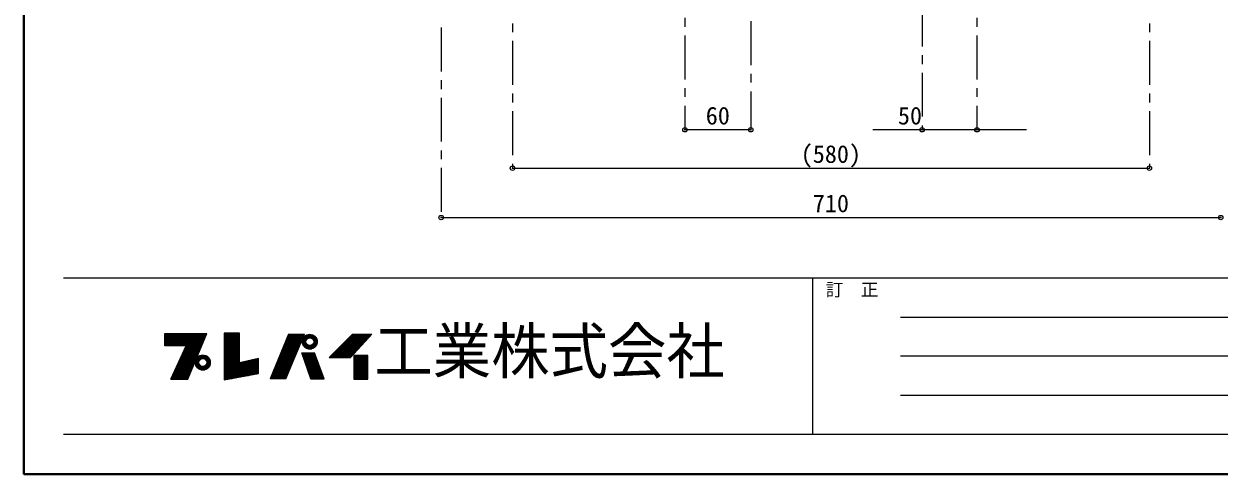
# Model space of a CAD drawing. Units: millimetres at full size, sheet at 1:8; details may follow other scales. Extents: x -1685 to 1555, y -1115 to 1133.
# Drawn here: x -1685 to -596, y -1115 to -704 of the extents above; entities that cross this region are included whole.
import ezdxf
from ezdxf.enums import TextEntityAlignment as Align

# ---------------------------------------------------------------- set-up
doc = ezdxf.new("R2010")
doc.units = ezdxf.units.MM
doc.header["$LTSCALE"] = 8
doc.header["$PDMODE"] = 32
doc.header["$PDSIZE"] = 4
doc.linetypes.add('CHAIN1', pattern=[8, 5, -1, 1, -1])
doc.layers.add('0-0_ﾚｲﾔ1', color=4, linetype='Continuous', lineweight=9)
doc.styles.add('ＭＳ ゴシック', font='')
doc.styles.get('ＭＳ ゴシック').set_extended_font_data('MS Gothic')

msp = doc.modelspace()

# ---------------------------------------------------------------- linework, layer by layer
at = {"layer": '0-0_ﾚｲﾔ1', "color": 1, "lineweight": 40}
for p, q in [((-1684.576, -1114.982), (-1684.576, 1133.018)), ((1555.424, -1114.982), (-1684.576, -1114.982))]:
    msp.add_line(p, q, dxfattribs=at)
at = {"layer": '0-0_ﾚｲﾔ1', "linetype": 'CHAIN1'}
for p, q in [((-866.576, -620.982), (-866.576, -800.982)), ((-1022.576, -637.949), (-1022.576, -800.982)), ((-1082.576, -650.982), (-1082.576, -800.982)), ((-816.576, -650.982), (-816.576, -800.982)), ((-1239.576, -655.982), (-1239.576, -835.982)), ((-659.576, -655.982), (-659.576, -835.982)), ((-1304.576, -707.782), (-1304.576, -880.982))]:
    msp.add_line(p, q, dxfattribs=at)
at = {"layer": '0-0_ﾚｲﾔ1'}
for p, q in [((-1022.576, -800.982), (-1082.576, -800.982)), ((-771.576, -800.982), (-911.576, -800.982)), ((-1239.576, -835.982), (-659.576, -835.982)), ((-1304.576, -880.982), (-594.576, -880.982))]:
    msp.add_line(p, q, dxfattribs=at)
at = {"layer": '0-0_ﾚｲﾔ1', "color": 6, "lineweight": 25}
for p, q in [((-1648.576, -936.125), (1519.424, -936.125)), ((-966.291, -936.125), (-966.291, -1078.982)), ((-886.291, -971.839), (-143.433, -971.839)), ((-143.433, -1007.553), (-886.291, -1007.553)), ((-143.433, -1043.268), (-886.291, -1043.268)), ((1519.424, -1078.982), (-1648.576, -1078.982))]:
    msp.add_line(p, q, dxfattribs=at)
at = {"layer": '0-0_ﾚｲﾔ1', "color": 7, "lineweight": 18}
for p, q in [((-1556.233, -987.141), (-1518.306, -987.141)), ((-1556.233, -987.477), (-1518.445, -987.477)), ((-1556.233, -987.981), (-1518.653, -987.981)), ((-1556.233, -988.485), (-1518.862, -988.485)), ((-1556.233, -988.989), (-1519.07, -988.989)), ((-1556.233, -989.661), (-1519.348, -989.661)), ((-1519.557, -990.165), (-1556.233, -990.165)), ((-1535.401, -1028.469), (-1518.097, -986.637)), ((-1502.137, -986.469), (-1502.137, -1028.973)), ((-1488.193, -986.469), (-1502.137, -986.469)), ((-1502.137, -987.141), (-1488.193, -987.141)), ((-1502.137, -987.477), (-1488.193, -987.477)), ((-1502.137, -987.981), (-1488.193, -987.981)), ((-1502.137, -988.485), (-1488.193, -988.485)), ((-1502.137, -988.989), (-1488.193, -988.989)), ((-1502.137, -989.661), (-1488.193, -989.661)), ((-1502.137, -990.165), (-1488.193, -990.165)), ((-1443.505, -987.309), (-1460.305, -1028.133)), ((-1446.025, -1028.133), (-1429.057, -987.309)), ((-1444.681, -990.165), (-1430.244, -990.165)), ((-1444.473, -989.661), (-1430.035, -989.661)), ((-1444.197, -988.989), (-1429.756, -988.989)), ((-1443.989, -988.485), (-1429.561, -988.485)), ((-1443.782, -987.981), (-1429.337, -987.981)), ((-1443.505, -987.309), (-1429.057, -987.309)), ((-1429.661, -990.165), (-1418.71, -990.165)), ((-1429.096, -989.493), (-1419.275, -989.493)), ((-1428.123, -988.653), (-1420.248, -988.653)), ((-1426.942, -987.981), (-1421.428, -987.981)), ((-1388.233, -990.165), (-1370.221, -990.165)), ((-1387.729, -989.661), (-1369.753, -989.661)), ((-1387.225, -1008.477), (-1367.569, -987.309)), ((-1387.057, -988.989), (-1369.129, -988.989)), ((-1386.553, -988.485), (-1368.661, -988.485)), ((-1386.049, -987.981), (-1368.193, -987.981)), ((-1556.233, -990.669), (-1519.765, -990.669)), ((-1556.233, -991.173), (-1519.974, -991.173)), ((-1556.233, -991.677), (-1520.182, -991.677)), ((-1556.233, -992.181), (-1520.391, -992.181)), ((-1556.233, -992.517), (-1520.53, -992.517)), ((-1556.233, -993.189), (-1520.808, -993.189)), ((-1556.233, -993.693), (-1521.016, -993.693)), ((-1556.233, -994.197), (-1521.225, -994.197)), ((-1556.233, -994.701), (-1521.433, -994.701)), ((-1556.233, -995.205), (-1521.642, -995.205)), ((-1556.233, -995.709), (-1521.85, -995.709)), ((-1556.233, -996.213), (-1522.059, -996.213)), ((-1556.233, -996.717), (-1522.267, -996.717)), ((-1556.233, -997.221), (-1522.476, -997.221)), ((-1536.745, -997.893), (-1556.233, -997.893)), ((-1550.857, -1028.469), (-1536.745, -997.893)), ((-1523.935, -1000.749), (-1538.064, -1000.749)), ((-1523.726, -1000.245), (-1537.831, -1000.245)), ((-1523.448, -999.573), (-1537.521, -999.573)), ((-1523.24, -999.069), (-1537.288, -999.069)), ((-1522.962, -998.397), (-1536.978, -998.397)), ((-1522.754, -997.893), (-1536.745, -997.893)), ((-1502.137, -990.669), (-1488.193, -990.669)), ((-1502.137, -991.173), (-1488.193, -991.173)), ((-1502.137, -991.677), (-1488.193, -991.677)), ((-1502.137, -992.181), (-1488.193, -992.181)), ((-1502.137, -992.517), (-1488.193, -992.517)), ((-1502.137, -993.189), (-1488.193, -993.189)), ((-1502.137, -993.693), (-1488.193, -993.693)), ((-1502.137, -994.197), (-1488.193, -994.197)), ((-1502.137, -994.701), (-1488.193, -994.701)), ((-1502.137, -995.205), (-1488.193, -995.205)), ((-1502.137, -995.709), (-1488.193, -995.709)), ((-1502.137, -996.213), (-1488.193, -996.213)), ((-1502.137, -996.717), (-1488.193, -996.717)), ((-1502.137, -997.221), (-1488.193, -997.221)), ((-1502.137, -997.893), (-1488.193, -997.893)), ((-1502.137, -998.397), (-1488.193, -998.397)), ((-1502.137, -999.069), (-1488.193, -999.069)), ((-1502.137, -999.573), (-1488.193, -999.573)), ((-1502.137, -1000.245), (-1488.193, -1000.245)), ((-1502.137, -1000.749), (-1488.193, -1000.749)), ((-1449.036, -1000.749), (-1434.644, -1000.749)), ((-1448.829, -1000.245), (-1434.434, -1000.245)), ((-1448.552, -999.573), (-1434.155, -999.573)), ((-1448.345, -999.069), (-1433.945, -999.069)), ((-1448.068, -998.397), (-1433.666, -998.397)), ((-1447.861, -997.893), (-1433.457, -997.893)), ((-1447.584, -997.221), (-1433.177, -997.221)), ((-1447.377, -996.717), (-1432.968, -996.717)), ((-1447.17, -996.213), (-1432.758, -996.213)), ((-1446.962, -995.709), (-1432.549, -995.709)), ((-1446.755, -995.205), (-1432.339, -995.205)), ((-1446.529, -994.701), (-1432.13, -994.701)), ((-1446.34, -994.197), (-1431.92, -994.197)), ((-1446.133, -993.693), (-1431.711, -993.693)), ((-1445.925, -993.189), (-1431.501, -993.189)), ((-1445.649, -992.517), (-1431.222, -992.517)), ((-1445.51, -992.181), (-1431.082, -992.181)), ((-1445.303, -991.677), (-1430.873, -991.677)), ((-1445.096, -991.173), (-1430.663, -991.173)), ((-1444.888, -990.669), (-1430.454, -990.669)), ((-1430.985, -994.197), (-1427.785, -994.197)), ((-1430.952, -993.525), (-1427.722, -993.525)), ((-1430.933, -995.037), (-1427.686, -995.037)), ((-1430.815, -992.685), (-1427.453, -992.685)), ((-1430.775, -995.877), (-1427.369, -995.877)), ((-1430.501, -991.677), (-1426.756, -991.677)), ((-1430.501, -996.717), (-1426.756, -996.717)), ((-1430.19, -991.005), (-1425.85, -991.005)), ((-1430.097, -997.557), (-1425.478, -997.557)), ((-1429.533, -998.397), (-1418.838, -998.397)), ((-1428.929, -999.069), (-1419.442, -999.069)), ((-1427.601, -1000.077), (-1420.77, -1000.077)), ((-1426.005, -1000.749), (-1422.366, -1000.749)), ((-1418.274, -997.557), (-1422.893, -997.557)), ((-1418.181, -991.005), (-1422.521, -991.005)), ((-1417.87, -991.677), (-1421.615, -991.677)), ((-1417.87, -996.717), (-1421.615, -996.717)), ((-1417.596, -995.877), (-1421.001, -995.877)), ((-1417.556, -992.685), (-1420.918, -992.685)), ((-1417.438, -995.037), (-1420.685, -995.037)), ((-1417.419, -993.525), (-1420.649, -993.525)), ((-1420.585, -994.197), (-1417.385, -994.197)), ((-1398.817, -1000.749), (-1380.049, -1000.749)), ((-1398.313, -1000.245), (-1379.581, -1000.245)), ((-1397.641, -999.573), (-1378.957, -999.573)), ((-1397.137, -999.069), (-1378.489, -999.069)), ((-1396.465, -998.397), (-1377.865, -998.397)), ((-1395.961, -997.893), (-1377.397, -997.893)), ((-1395.289, -997.221), (-1376.773, -997.221)), ((-1394.785, -996.717), (-1376.305, -996.717)), ((-1394.281, -996.213), (-1375.837, -996.213)), ((-1393.777, -995.709), (-1375.369, -995.709)), ((-1393.273, -995.205), (-1374.901, -995.205)), ((-1392.769, -994.701), (-1374.433, -994.701)), ((-1392.265, -994.197), (-1373.965, -994.197)), ((-1391.761, -993.693), (-1373.449, -993.693)), ((-1391.257, -993.189), (-1373.029, -993.189)), ((-1390.585, -992.517), (-1372.405, -992.517)), ((-1390.249, -992.181), (-1372.093, -992.181)), ((-1389.745, -991.677), (-1371.625, -991.677)), ((-1389.241, -991.173), (-1371.157, -991.173)), ((-1388.737, -990.669), (-1370.689, -990.669)), ((-1528.452, -1011.669), (-1543.104, -1011.669)), ((-1528.035, -1010.661), (-1542.638, -1010.661)), ((-1527.688, -1009.821), (-1542.251, -1009.821)), ((-1527.41, -1009.149), (-1541.941, -1009.149)), ((-1527.062, -1008.309), (-1541.553, -1008.309)), ((-1541.243, -1007.637), (-1526.784, -1007.637)), ((-1526.437, -1006.797), (-1540.855, -1006.797)), ((-1526.089, -1005.957), (-1540.467, -1005.957)), ((-1525.811, -1005.285), (-1540.157, -1005.285)), ((-1539.769, -1004.445), (-1525.464, -1004.445)), ((-1525.186, -1003.773), (-1539.459, -1003.773)), ((-1524.908, -1003.101), (-1539.097, -1003.101)), ((-1538.761, -1002.261), (-1524.56, -1002.261)), ((-1524.282, -1001.589), (-1538.451, -1001.589)), ((-1528.255, -1011.669), (-1524.893, -1011.669)), ((-1527.941, -1010.661), (-1524.196, -1010.661)), ((-1527.537, -1009.821), (-1522.918, -1009.821)), ((-1527.101, -1009.149), (-1516.15, -1009.149)), ((-1526.369, -1008.309), (-1516.882, -1008.309)), ((-1525.563, -1007.637), (-1517.688, -1007.637)), ((-1523.967, -1006.797), (-1519.284, -1006.797)), ((-1515.714, -1009.821), (-1520.333, -1009.821)), ((-1515.31, -1010.661), (-1519.055, -1010.661)), ((-1514.996, -1011.669), (-1518.358, -1011.669)), ((-1502.137, -1001.589), (-1488.193, -1001.589)), ((-1502.137, -1002.261), (-1488.193, -1002.261)), ((-1502.137, -1003.101), (-1488.193, -1003.101)), ((-1502.137, -1003.773), (-1488.193, -1003.773)), ((-1502.137, -1004.445), (-1488.193, -1004.445)), ((-1502.137, -1005.285), (-1488.193, -1005.285)), ((-1502.137, -1005.957), (-1488.193, -1005.957)), ((-1502.137, -1006.797), (-1488.193, -1006.797)), ((-1502.137, -1007.637), (-1488.193, -1007.637)), ((-1502.137, -1008.309), (-1488.193, -1008.309)), ((-1502.137, -1009.149), (-1488.193, -1009.149)), ((-1502.137, -1009.821), (-1488.193, -1009.821)), ((-1502.137, -1010.661), (-1488.193, -1010.661)), ((-1502.137, -1011.669), (-1488.193, -1011.669)), ((-1470.889, -1011.669), (-1479.918, -1011.669)), ((-1470.889, -1010.661), (-1475.403, -1010.661)), ((-1453.53, -1011.669), (-1439.182, -1011.669)), ((-1453.115, -1010.661), (-1438.763, -1010.661)), ((-1452.77, -1009.821), (-1438.414, -1009.821)), ((-1452.493, -1009.149), (-1438.135, -1009.149)), ((-1452.147, -1008.309), (-1437.786, -1008.309)), ((-1451.871, -1007.637), (-1437.507, -1007.637)), ((-1451.525, -1006.797), (-1437.157, -1006.797)), ((-1451.18, -1005.957), (-1436.808, -1005.957)), ((-1450.897, -1005.285), (-1436.529, -1005.285)), ((-1450.561, -1004.445), (-1436.18, -1004.445)), ((-1450.281, -1003.773), (-1435.9, -1003.773)), ((-1450.004, -1003.101), (-1435.621, -1003.101)), ((-1449.659, -1002.261), (-1435.272, -1002.261)), ((-1449.382, -1001.589), (-1434.993, -1001.589)), ((-1431.519, -1004.445), (-1419.755, -1004.445)), ((-1431.227, -1005.285), (-1419.446, -1005.285)), ((-1430.994, -1005.957), (-1419.198, -1005.957)), ((-1430.702, -1006.797), (-1418.888, -1006.797)), ((-1430.41, -1007.637), (-1418.578, -1007.637)), ((-1430.176, -1008.309), (-1418.33, -1008.309)), ((-1429.884, -1009.149), (-1418.021, -1009.149)), ((-1429.651, -1009.821), (-1417.773, -1009.821)), ((-1429.359, -1010.661), (-1417.463, -1010.661)), ((-1429.009, -1011.669), (-1417.091, -1011.669)), ((-1411.081, -1027.965), (-1419.817, -1004.277)), ((-1406.545, -1008.477), (-1387.225, -1008.477)), ((-1405.705, -1007.637), (-1386.445, -1007.637)), ((-1404.865, -1006.797), (-1385.665, -1006.797)), ((-1404.025, -1005.957), (-1384.885, -1005.957)), ((-1403.353, -1005.285), (-1384.261, -1005.285)), ((-1402.513, -1004.445), (-1383.481, -1004.445)), ((-1401.841, -1003.773), (-1382.857, -1003.773)), ((-1401.169, -1003.101), (-1382.233, -1003.101)), ((-1400.329, -1002.261), (-1381.453, -1002.261)), ((-1399.657, -1001.589), (-1380.829, -1001.589)), ((-1384.201, -1007.637), (-1371.433, -1007.637)), ((-1384.201, -1008.309), (-1371.433, -1008.309)), ((-1384.201, -1009.149), (-1371.433, -1009.149)), ((-1384.201, -1009.821), (-1371.433, -1009.821)), ((-1384.201, -1010.661), (-1371.433, -1010.661)), ((-1384.201, -1011.669), (-1371.433, -1011.669)), ((-1533.178, -1023.093), (-1548.376, -1023.093)), ((-1532.761, -1022.085), (-1547.911, -1022.085)), ((-1532.483, -1021.413), (-1547.601, -1021.413)), ((-1532.135, -1020.573), (-1547.213, -1020.573)), ((-1531.788, -1019.733), (-1546.825, -1019.733)), ((-1531.44, -1018.893), (-1546.438, -1018.893)), ((-1531.093, -1018.053), (-1546.05, -1018.053)), ((-1530.815, -1017.381), (-1545.74, -1017.381)), ((-1530.467, -1016.541), (-1545.352, -1016.541)), ((-1530.12, -1015.701), (-1544.965, -1015.701)), ((-1529.703, -1014.693), (-1544.473, -1014.693)), ((-1529.425, -1014.021), (-1544.189, -1014.021)), ((-1529.077, -1013.181), (-1543.801, -1013.181)), ((-1543.491, -1012.509), (-1528.799, -1012.509)), ((-1528.425, -1013.181), (-1525.225, -1013.181)), ((-1528.392, -1012.509), (-1525.162, -1012.509)), ((-1528.373, -1014.021), (-1525.126, -1014.021)), ((-1528.255, -1014.693), (-1524.893, -1014.693)), ((-1527.941, -1015.701), (-1524.196, -1015.701)), ((-1527.537, -1016.541), (-1522.918, -1016.541)), ((-1526.973, -1017.381), (-1516.278, -1017.381)), ((-1526.369, -1018.053), (-1516.882, -1018.053)), ((-1525.315, -1018.893), (-1517.936, -1018.893)), ((-1523.445, -1019.733), (-1519.806, -1019.733)), ((-1515.714, -1016.541), (-1520.333, -1016.541)), ((-1515.31, -1015.701), (-1519.055, -1015.701)), ((-1514.996, -1014.693), (-1518.358, -1014.693)), ((-1514.878, -1014.021), (-1518.125, -1014.021)), ((-1514.859, -1012.509), (-1518.089, -1012.509)), ((-1518.025, -1013.181), (-1514.825, -1013.181)), ((-1502.137, -1012.509), (-1488.193, -1012.509)), ((-1502.137, -1013.181), (-1488.193, -1013.181)), ((-1502.137, -1014.021), (-1470.889, -1014.021)), ((-1502.137, -1014.693), (-1470.889, -1014.693)), ((-1502.137, -1015.701), (-1470.889, -1015.701)), ((-1502.137, -1016.541), (-1470.889, -1016.541)), ((-1502.137, -1017.381), (-1470.889, -1017.381)), ((-1502.137, -1018.053), (-1470.889, -1018.053)), ((-1502.137, -1018.893), (-1470.889, -1018.893)), ((-1502.137, -1019.733), (-1470.889, -1019.733)), ((-1502.137, -1020.573), (-1470.889, -1020.573)), ((-1502.137, -1021.413), (-1470.889, -1021.413)), ((-1502.137, -1022.085), (-1470.889, -1022.085)), ((-1502.137, -1023.093), (-1470.889, -1023.093)), ((-1470.889, -1013.181), (-1486.689, -1013.181)), ((-1470.889, -1012.509), (-1483.679, -1012.509)), ((-1458.231, -1023.093), (-1443.931, -1023.093)), ((-1457.817, -1022.085), (-1443.512, -1022.085)), ((-1457.54, -1021.413), (-1443.232, -1021.413)), ((-1457.194, -1020.573), (-1442.883, -1020.573)), ((-1456.849, -1019.733), (-1442.534, -1019.733)), ((-1456.503, -1018.893), (-1442.185, -1018.893)), ((-1456.157, -1018.053), (-1441.836, -1018.053)), ((-1455.881, -1017.381), (-1441.556, -1017.381)), ((-1455.535, -1016.541), (-1441.207, -1016.541)), ((-1455.189, -1015.701), (-1440.858, -1015.701)), ((-1454.775, -1014.693), (-1440.439, -1014.693)), ((-1454.498, -1014.021), (-1440.16, -1014.021)), ((-1454.152, -1013.181), (-1439.809, -1013.181)), ((-1453.876, -1012.509), (-1439.531, -1012.509)), ((-1428.717, -1012.509), (-1416.782, -1012.509)), ((-1428.483, -1013.181), (-1416.534, -1013.181)), ((-1428.191, -1014.021), (-1416.224, -1014.021)), ((-1427.958, -1014.693), (-1415.976, -1014.693)), ((-1427.607, -1015.701), (-1415.604, -1015.701)), ((-1427.315, -1016.541), (-1415.295, -1016.541)), ((-1427.041, -1017.381), (-1414.985, -1017.381)), ((-1426.79, -1018.053), (-1414.737, -1018.053)), ((-1426.498, -1018.893), (-1414.427, -1018.893)), ((-1426.206, -1019.733), (-1414.117, -1019.733)), ((-1425.914, -1020.573), (-1413.808, -1020.573)), ((-1425.622, -1021.413), (-1413.498, -1021.413)), ((-1425.389, -1022.085), (-1413.25, -1022.085)), ((-1425.039, -1023.093), (-1412.878, -1023.093)), ((-1384.201, -1012.509), (-1371.433, -1012.509)), ((-1384.201, -1013.181), (-1371.433, -1013.181)), ((-1384.201, -1014.021), (-1371.433, -1014.021)), ((-1384.201, -1014.693), (-1371.433, -1014.693)), ((-1384.201, -1015.701), (-1371.433, -1015.701)), ((-1384.201, -1016.541), (-1371.433, -1016.541)), ((-1384.201, -1017.381), (-1371.433, -1017.381)), ((-1384.201, -1018.053), (-1371.433, -1018.053)), ((-1384.201, -1018.893), (-1371.433, -1018.893)), ((-1384.201, -1019.733), (-1371.433, -1019.733)), ((-1384.201, -1020.573), (-1371.433, -1020.573)), ((-1384.201, -1021.413), (-1371.433, -1021.413)), ((-1384.201, -1022.085), (-1371.433, -1022.085)), ((-1384.201, -1023.093), (-1371.433, -1023.093)), ((-1550.857, -1028.469), (-1535.401, -1028.469)), ((-1535.054, -1027.629), (-1550.47, -1027.629)), ((-1534.637, -1026.621), (-1550.005, -1026.621)), ((-1534.29, -1025.781), (-1549.617, -1025.781)), ((-1533.942, -1024.941), (-1549.229, -1024.941)), ((-1533.525, -1023.933), (-1548.764, -1023.933)), ((-1502.137, -1023.933), (-1474.566, -1023.933)), ((-1502.137, -1024.941), (-1480.08, -1024.941)), ((-1502.137, -1025.781), (-1484.675, -1025.781)), ((-1502.137, -1026.621), (-1489.271, -1026.621)), ((-1502.137, -1027.629), (-1494.785, -1027.629)), ((-1446.025, -1028.133), (-1460.305, -1028.133)), ((-1460.098, -1027.629), (-1445.816, -1027.629)), ((-1459.683, -1026.621), (-1445.397, -1026.621)), ((-1459.338, -1025.781), (-1445.048, -1025.781)), ((-1458.992, -1024.941), (-1444.699, -1024.941)), ((-1458.577, -1023.933), (-1444.28, -1023.933)), ((-1424.689, -1023.933), (-1412.568, -1023.933)), ((-1424.396, -1024.941), (-1412.197, -1024.941)), ((-1424.104, -1025.781), (-1411.887, -1025.781)), ((-1423.812, -1026.621), (-1411.577, -1026.621)), ((-1423.462, -1027.629), (-1411.205, -1027.629)), ((-1423.345, -1027.965), (-1411.081, -1027.965)), ((-1384.201, -1023.933), (-1371.433, -1023.933)), ((-1384.201, -1024.941), (-1371.433, -1024.941)), ((-1384.201, -1025.781), (-1371.433, -1025.781)), ((-1384.201, -1026.621), (-1371.433, -1026.621)), ((-1384.201, -1027.629), (-1371.433, -1027.629))]:
    msp.add_line(p, q, dxfattribs=at)
for points in [[(-1556.233, -997.893), (-1556.233, -986.637), (-1518.097, -986.637)], [(-1502.137, -1028.973), (-1470.889, -1023.261), (-1470.889, -1009.653), (-1488.193, -1013.517), (-1488.193, -986.469)], [(-1406.545, -1008.477), (-1385.377, -987.309), (-1367.569, -987.309)], [(-1423.345, -1027.965), (-1431.577, -1004.277), (-1419.817, -1004.277)]]:
    msp.add_lwpolyline(points, dxfattribs=at)
msp.add_lwpolyline([(-1384.201, -1006.797), (-1384.201, -1028.469), (-1371.433, -1028.469), (-1371.433, -1006.797)], close=True, dxfattribs=at)
for centre, radius in [((-1424.185, -994.197), 6.8), ((-1424.185, -994.197), 3.6), ((-1521.625, -1013.181), 6.8), ((-1521.625, -1013.181), 3.6)]:
    msp.add_circle(centre, radius, dxfattribs=at)
at = {"layer": '0-0_ﾚｲﾔ1', "color": 1}
for p in [(-1082.576, -800.982), (-1022.576, -800.982), (-866.576, -800.982), (-816.576, -800.982), (-1239.576, -835.982), (-659.576, -835.982), (-1304.576, -880.982), (-594.576, -880.982)]:
    msp.add_point(p, dxfattribs=at)

# ---------------------------------------------------------------- texts
at = {"layer": '0-0_ﾚｲﾔ1', "color": 7, "style": 'ＭＳ ゴシック'}
for s, height, p in [('60', 16.13, (-1063.576, -800.982)), ('50', 16.13, (-888.576, -800.982)), ('(580)', 16.13, (-977.076, -835.982)), ('710', 16.13, (-966.076, -880.982)), ('訂\u3000正', 11.73, (-954.291, -956.125))]:
    msp.add_text(s, height=height, dxfattribs=at).set_placement(p, align=Align.BOTTOM_LEFT)
at = {"layer": '0-0_ﾚｲﾔ1', "color": 7, "style": 'ＭＳ ゴシック', "width": 0.95}
msp.add_text('工業株式会社', height=41.06, dxfattribs=at).set_placement((-1365.433, -1035.553), align=Align.BOTTOM_LEFT)

doc.saveas('drawing.dxf')
